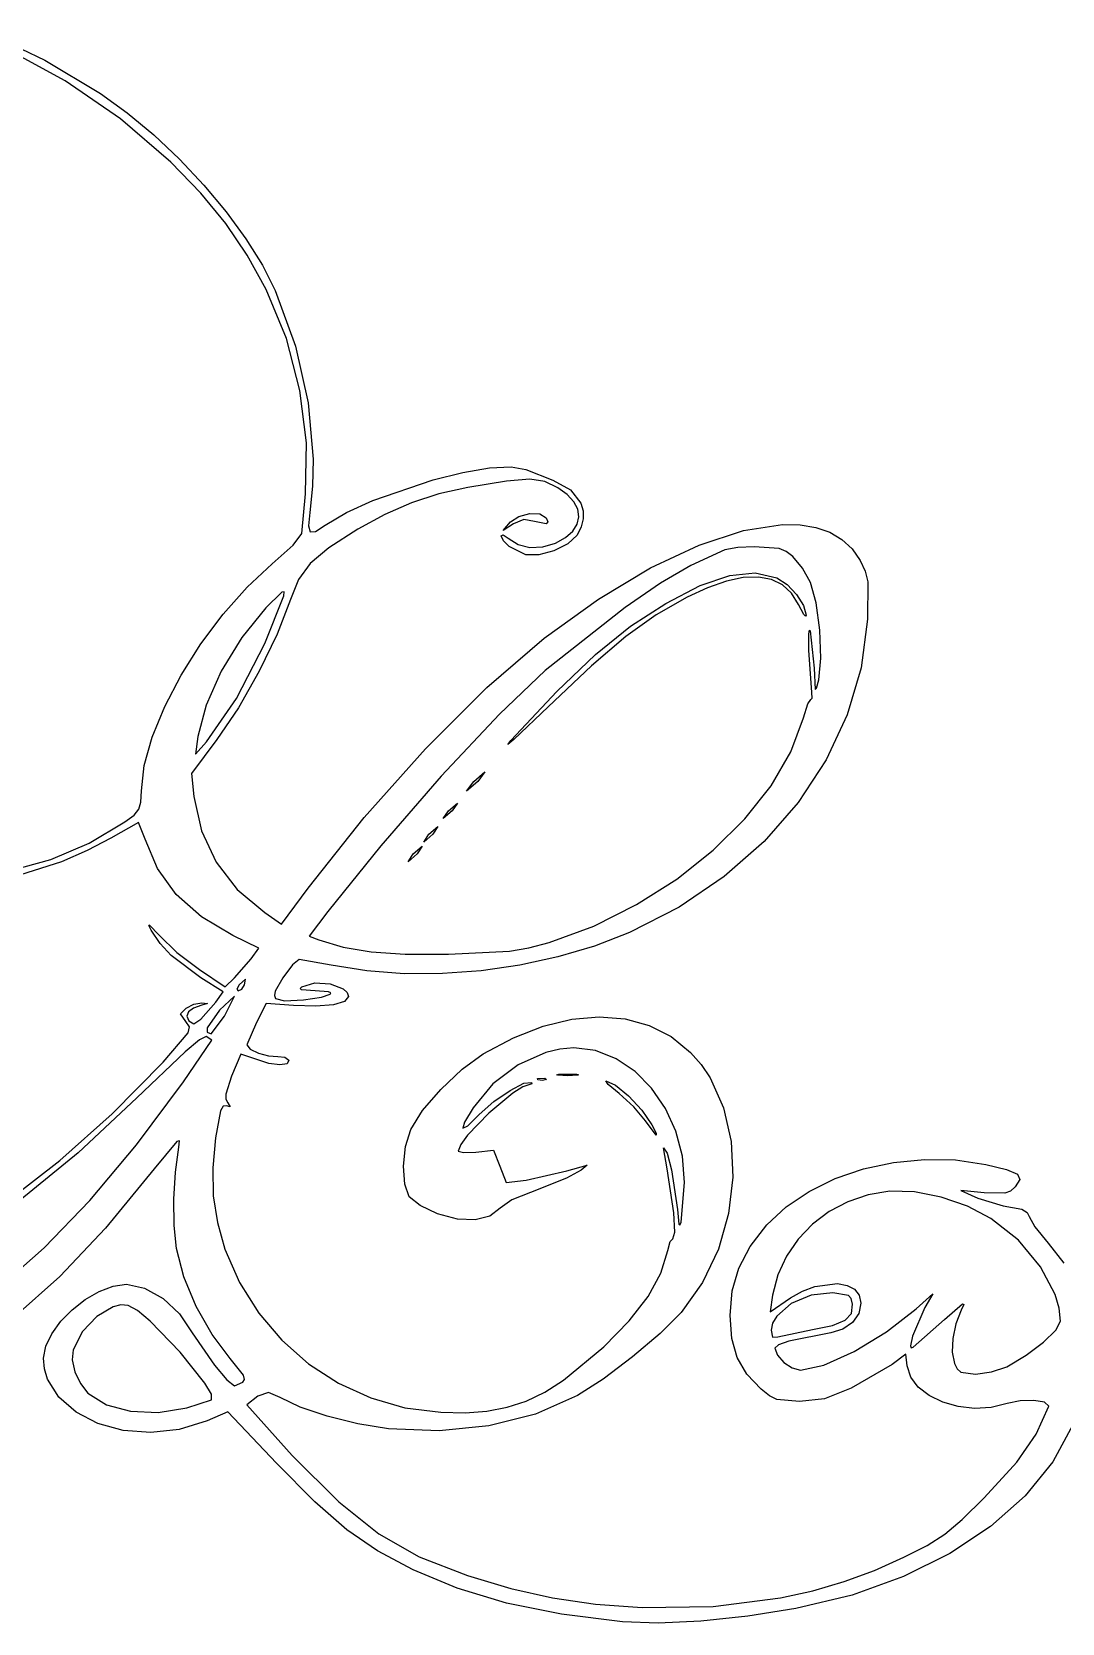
# Model space of a CAD drawing. Extents: x 2 to 270, y 0 to 119.
# Drawn here: x 71.7 to 146, y 0.1 to 114.9 of the extents above; entities that cross this region are included whole.
import ezdxf

# ---------------------------------------------------------------- set-up
doc = ezdxf.new("R2010")
doc.units = 0
doc.layers.add('Default', color=7, linetype='CONTINUOUS')

msp = doc.modelspace()

# ---------------------------------------------------------------- linework, layer by layer
at = {"layer": 'Default', "color": 4}
for p, q in [((68.361411, 114.908092), (72.632866, 112.853111)), ((74.082302, 111.379883), (69.815436, 113.711198)), ((72.632866, 112.853111), (76.631221, 110.466385)), ((78.073434, 108.632904), (74.082302, 111.379883)), ((76.631221, 110.466385), (78.563329, 109.070834)), ((81.720176, 105.495312), (78.073434, 108.632904)), ((78.563329, 109.070834), (80.478722, 107.470516)), ((80.478722, 107.470516), (82.335156, 105.713059)), ((82.335156, 105.713059), (84.090386, 103.846086)), ((83.875088, 103.275682), (81.720176, 105.495312)), ((84.090386, 103.846086), (85.702167, 101.917223)), ((85.682608, 101.081028), (83.875088, 103.275682)), ((87.229175, 98.795904), (85.682608, 101.081028)), ((85.702167, 101.917223), (87.128256, 99.974095)), ((87.128256, 99.974095), (88.326406, 98.064328)), ((88.601225, 96.304862), (87.229175, 98.795904)), ((88.326406, 98.064328), (89.254372, 96.235546)), ((90.050628, 92.78139), (88.601225, 96.304862)), ((89.254372, 96.235546), (90.709785, 92.230941)), ((91.026099, 89.038518), (90.050628, 92.78139)), ((90.709785, 92.230941), (91.626299, 88.130473)), ((91.495642, 85.243159), (91.026099, 89.038518)), ((91.626299, 88.130473), (91.981312, 84.079072)), ((91.427263, 81.562222), (91.495642, 85.243159)), ((91.981312, 84.079072), (91.941191, 82.117062)), ((100.635197, 82.588142), (102.780854, 83.113193)), ((102.780854, 83.113193), (104.71095, 83.438148)), ((104.71095, 83.438148), (106.277549, 83.521969)), ((106.277549, 83.521969), (107.332712, 83.323619)), ((107.332712, 83.323619), (109.267662, 82.565254)), ((91.175535, 78.709754), (91.427263, 81.562222)), ((91.941191, 82.117062), (91.752217, 80.221667)), ((96.288954, 81.101903), (100.635197, 82.588142)), ((101.058741, 81.57067), (99.080211, 80.934433)), ((103.152222, 82.025498), (101.058741, 81.57067)), ((105.945666, 82.476632), (103.152222, 82.025498)), ((107.626277, 82.624353), (105.945666, 82.476632)), ((108.691776, 82.466896), (107.626277, 82.624353)), ((109.639885, 82.002497), (108.691776, 82.466896)), ((109.267662, 82.565254), (110.545873, 81.860345)), ((110.32082, 81.520955), (109.639885, 82.002497)), ((110.800275, 81.003305), (110.32082, 81.520955)), ((110.545873, 81.860345), (111.296005, 80.897534)), ((94.384243, 80.222789), (96.288954, 81.101903)), ((99.080211, 80.934433), (97.153832, 80.093022)), ((111.078881, 80.465366), (110.800275, 81.003305)), ((111.157269, 79.922957), (111.078881, 80.465366)), ((111.296005, 80.897534), (111.458942, 80.351083)), ((91.752217, 80.221667), (91.658261, 79.266428)), ((91.658261, 79.266428), (91.769103, 78.830277)), ((92.147378, 78.861336), (92.855723, 79.30773)), ((92.855723, 79.30773), (94.384243, 80.222789)), ((97.153832, 80.093022), (95.216802, 79.022674)), ((105.692222, 78.934846), (106.229853, 79.542979)), ((106.430239, 79.409366), (105.692222, 78.934846)), ((106.229853, 79.542979), (106.828194, 79.941564)), ((106.229853, 79.542979), (106.229853, 79.542979)), ((107.177329, 79.727415), (106.430239, 79.409366)), ((106.828194, 79.941564), (107.609065, 80.143683)), ((107.951047, 79.586269), (107.177329, 79.727415)), ((107.609065, 80.143683), (108.344935, 80.122234)), ((108.806893, 79.416563), (107.951047, 79.586269)), ((108.344935, 80.122234), (108.808272, 79.850113)), ((108.918882, 79.559313), (108.806893, 79.416563)), ((108.808272, 79.850113), (108.918882, 79.559313)), ((110.715911, 78.888002), (111.036068, 79.391896)), ((111.036068, 79.391896), (111.157269, 79.922957)), ((111.472938, 79.778159), (111.332354, 79.191429)), ((111.458942, 80.351083), (111.472938, 79.778159)), ((123.035091, 78.932553), (125.862271, 79.361693)), ((125.862271, 79.361693), (127.11564, 79.338068)), ((127.11564, 79.338068), (128.251269, 79.152965)), ((90.539423, 77.877622), (91.175535, 78.709754)), ((91.769103, 78.830277), (92.147378, 78.861336)), ((95.216802, 79.022674), (93.125203, 77.672501)), ((105.551111, 78.545261), (105.701631, 78.608362)), ((105.707773, 78.172493), (105.551111, 78.545261)), ((105.701631, 78.608362), (106.063519, 78.363758)), ((106.116887, 77.773119), (105.707773, 78.172493)), ((106.063519, 78.363758), (106.777113, 77.915914)), ((109.48125, 78.024987), (110.197428, 78.427093)), ((110.197428, 78.427093), (110.715911, 78.888002)), ((111.031551, 78.60356), (110.354563, 77.970289)), ((111.332354, 79.191429), (111.031551, 78.60356)), ((119.83528, 77.881643), (123.035091, 78.932553)), ((128.251269, 79.152965), (129.260966, 78.80437)), ((129.260966, 78.80437), (130.136536, 78.290273)), ((130.136536, 78.290273), (130.869786, 77.608659)), ((89.034987, 76.513899), (90.539423, 77.877622)), ((93.125203, 77.672501), (91.779851, 76.545441)), ((107.32724, 77.176099), (106.116887, 77.773119)), ((106.777113, 77.915914), (107.627301, 77.705938)), ((108.264306, 77.164807), (107.32724, 77.176099)), ((107.627301, 77.705938), (108.550031, 77.740179)), ((109.352781, 77.460121), (108.264306, 77.164807)), ((108.550031, 77.740179), (109.48125, 78.024987)), ((110.354563, 77.970289), (109.352781, 77.460121)), ((116.328387, 76.22506), (119.83528, 77.881643)), ((121.698109, 77.531271), (119.238889, 76.41032)), ((122.633664, 77.704469), (121.698109, 77.531271)), ((123.801488, 77.744752), (122.633664, 77.704469)), ((125.60849, 77.629749), (123.801488, 77.744752)), ((126.121138, 77.417198), (125.60849, 77.629749)), ((126.591492, 77.046667), (126.121138, 77.417198)), ((127.286613, 76.207969), (126.591492, 77.046667)), ((130.869786, 77.608659), (131.452521, 76.757519)), ((87.216124, 74.835007), (89.034987, 76.513899)), ((91.779851, 76.545441), (90.936059, 75.385918)), ((112.579962, 73.978901), (116.328387, 76.22506)), ((119.238889, 76.41032), (117.046337, 75.124385)), ((122.044172, 75.68312), (123.872046, 75.863879)), ((123.872046, 75.863879), (125.450662, 75.511429)), ((127.880231, 75.182307), (127.286613, 76.207969)), ((131.452521, 76.757519), (131.820869, 75.989684)), ((131.820869, 75.989684), (132.00729, 75.234246)), ((85.482618, 72.883481), (87.216124, 74.835007)), ((90.936059, 75.385918), (90.349143, 73.938356)), ((117.046337, 75.124385), (114.494457, 73.383483)), ((117.426565, 73.672917), (119.913519, 74.956887)), ((120.449728, 74.799454), (118.971517, 74.114722)), ((119.913519, 74.956887), (122.044172, 75.68312)), ((121.802165, 75.269544), (120.449728, 74.799454)), ((123.023959, 75.525303), (121.802165, 75.269544)), ((124.11024, 75.567044), (123.023959, 75.525303)), ((125.056138, 75.395079), (124.11024, 75.567044)), ((125.856785, 75.00972), (125.056138, 75.395079)), ((125.450662, 75.511429), (126.187238, 75.035211)), ((126.50731, 74.411279), (125.856785, 75.00972)), ((126.187238, 75.035211), (126.868571, 74.318278)), ((128.292307, 73.712263), (127.880231, 75.182307)), ((132.00729, 75.234246), (131.990996, 72.531111)), ((88.501914, 70.771191), (89.876074, 74.224444)), ((89.721745, 74.471694), (88.56233, 73.353509)), ((90.349143, 73.938356), (89.394409, 71.460657)), ((89.900322, 74.50269), (89.721745, 74.471694)), ((89.876074, 74.224444), (89.900322, 74.50269)), ((108.655556, 71.159263), (112.579962, 73.978901)), ((114.884724, 72.020308), (117.426565, 73.672917)), ((118.971517, 74.114722), (116.735642, 72.840922)), ((127.002845, 73.600067), (126.50731, 74.411279)), ((126.868571, 74.318278), (127.367583, 73.523396)), ((127.392233, 72.869812), (127.002845, 73.600067)), ((127.367583, 73.523396), (127.557191, 72.813333)), ((128.553348, 71.730991), (128.292307, 73.712263)), ((83.882907, 70.743224), (85.482618, 72.883481)), ((88.56233, 73.353509), (86.83198, 71.216219)), ((114.494457, 73.383483), (108.728507, 68.836407)), ((116.735642, 72.840922), (114.554034, 71.283807)), ((127.511862, 72.744443), (127.392233, 72.869812)), ((127.557191, 72.813333), (127.511862, 72.744443)), ((131.990996, 72.531111), (131.53337, 69.02923)), ((86.83198, 71.216219), (85.353577, 68.788505)), ((89.394409, 71.460657), (88.094624, 68.76961)), ((114.554034, 71.283807), (112.072732, 69.164285)), ((112.362412, 69.98659), (114.884724, 72.020308)), ((127.752614, 70.291654), (127.757612, 71.482022)), ((127.757612, 71.482022), (127.793944, 71.742392)), ((127.793944, 71.742392), (127.855162, 71.684444)), ((127.855162, 71.684444), (128.129106, 69.003333)), ((128.623504, 69.718966), (128.553348, 71.730991)), ((82.465432, 68.498143), (83.882907, 70.743224)), ((86.442443, 66.817951), (88.501914, 70.771191)), ((104.524865, 67.601075), (108.655556, 71.159263)), ((127.964334, 67.229677), (127.752614, 70.291654)), ((112.072732, 69.164285), (108.937778, 66.203263)), ((109.579178, 67.323491), (112.362412, 69.98659)), ((128.129106, 69.003333), (128.215662, 67.450511)), ((128.462927, 68.156667), (128.623504, 69.718966)), ((131.53337, 69.02923), (130.52325, 65.628536)), ((81.278631, 66.232143), (82.465432, 68.498143)), ((85.353577, 68.788505), (84.257442, 66.318299)), ((88.094624, 68.76961), (86.593361, 66.138034)), ((108.728507, 68.836407), (105.427518, 65.681192)), ((128.304956, 67.557357), (128.462927, 68.156667)), ((84.296027, 63.687359), (86.442443, 66.817951)), ((86.442443, 66.817951), (86.442443, 66.817951)), ((100.079746, 63.166764), (104.524865, 67.601075)), ((106.254573, 63.782739), (109.579178, 67.323491)), ((127.674426, 66.417659), (127.896002, 66.743258)), ((127.896002, 66.743258), (127.981393, 66.820824)), ((127.981393, 66.820824), (127.964334, 67.229677)), ((128.215662, 67.450511), (128.304956, 67.557357)), ((80.370944, 64.02913), (81.278631, 66.232143)), ((84.257442, 66.318299), (83.673899, 64.053531)), ((86.593361, 66.138034), (85.034191, 63.838749)), ((105.427518, 65.681192), (101.232279, 61.197938)), ((108.937778, 66.203263), (106.461544, 63.853688)), ((127.364069, 65.41247), (127.674426, 66.417659)), ((130.52325, 65.628536), (128.995431, 62.374828)), ((126.464195, 62.956102), (127.364069, 65.41247)), ((79.790809, 61.973009), (80.370944, 64.02913)), ((85.034191, 63.838749), (83.196481, 61.402174)), ((83.673899, 64.053531), (83.502054, 62.794444)), ((83.502054, 62.794444), (84.296027, 63.687359)), ((95.6652, 58.221575), (100.079746, 63.166764)), ((106.461544, 63.853688), (106.030379, 63.493673)), ((106.030379, 63.493673), (106.254573, 63.782739)), ((106.254573, 63.782739), (106.254573, 63.782739)), ((125.032967, 60.505236), (126.464195, 62.956102)), ((128.995431, 62.374828), (126.984709, 59.313911)), ((79.586667, 60.147685), (79.790809, 61.973009)), ((83.196481, 61.402174), (83.385502, 59.731458)), ((101.232279, 61.197938), (96.861415, 56.183428)), ((103.575556, 60.818889), (104.379502, 61.524444)), ((104.379502, 61.524444), (103.857778, 60.818889)), ((79.559969, 59.337617), (79.586667, 60.147685)), ((83.385502, 59.731458), (83.932184, 57.248716)), ((103.857778, 60.818889), (103.053831, 60.113333)), ((103.053831, 60.113333), (103.575556, 60.818889)), ((103.575556, 60.818889), (103.575556, 60.818889)), ((123.136971, 58.118673), (125.032967, 60.505236)), ((79.056783, 58.397459), (79.41552, 58.81433)), ((79.41552, 58.81433), (79.559969, 59.337617)), ((102.023333, 58.702222), (101.371406, 58.137778)), ((101.371406, 58.137778), (101.741111, 58.702222)), ((101.741111, 58.702222), (102.393039, 59.266667)), ((101.741111, 58.702222), (101.741111, 58.702222)), ((102.393039, 59.266667), (102.023333, 58.702222)), ((126.984709, 59.313911), (124.525881, 56.491585)), ((75.811132, 56.380539), (78.387222, 57.906635)), ((79.379688, 57.85555), (77.37825, 56.738667)), ((78.387222, 57.906635), (79.056783, 58.397459)), ((79.855681, 56.656105), (79.379688, 57.85555)), ((91.626227, 53.130749), (95.6652, 58.221575)), ((100.33, 57.008889), (100.981928, 57.573333)), ((100.981928, 57.573333), (100.612222, 57.008889)), ((120.842788, 55.855217), (123.136971, 58.118673)), ((73.05346, 55.201062), (75.811132, 56.380539)), ((77.37825, 56.738667), (75.68137, 55.828415)), ((80.754459, 54.539622), (79.855681, 56.656105)), ((83.932184, 57.248716), (84.974811, 55.00892)), ((100.612222, 57.008889), (99.960295, 56.444444)), ((99.960295, 56.444444), (100.33, 57.008889)), ((100.33, 57.008889), (100.33, 57.008889)), ((124.525881, 56.491585), (121.653742, 53.953653)), ((70.161756, 54.385003), (73.05346, 55.201062)), ((75.68137, 55.828415), (73.834796, 55.017342)), ((96.861415, 56.183428), (93.033554, 51.434447)), ((99.483333, 55.597778), (98.831406, 55.033333)), ((98.831406, 55.033333), (99.201111, 55.597778)), ((99.201111, 55.597778), (99.853039, 56.162222)), ((99.201111, 55.597778), (99.201111, 55.597778)), ((99.853039, 56.162222), (99.483333, 55.597778)), ((118.217002, 53.773667), (120.842788, 55.855217)), ((73.834796, 55.017342), (69.805344, 53.737434)), ((82.109919, 52.674795), (80.754459, 54.539622)), ((84.974811, 55.00892), (86.498367, 53.036718)), ((86.498367, 53.036718), (88.487837, 51.356757)), ((89.695788, 50.525666), (91.626227, 53.130749)), ((115.326194, 51.932827), (118.217002, 53.773667)), ((121.653742, 53.953653), (118.40309, 51.745916)), ((83.919647, 51.064276), (82.109919, 52.674795)), ((112.236949, 50.391498), (115.326194, 51.932827)), ((118.40309, 51.745916), (114.80872, 49.914178)), ((86.181229, 49.710713), (83.919647, 51.064276)), ((88.487837, 51.356757), (89.695788, 50.525666)), ((93.033554, 51.434447), (91.688381, 49.670008)), ((80.118502, 50.42413), (80.148097, 50.47629)), ((80.292953, 50.094439), (80.118502, 50.42413)), ((80.148097, 50.47629), (80.862574, 49.719622)), ((80.943064, 49.13814), (80.292953, 50.094439)), ((80.862574, 49.719622), (82.158807, 48.492108)), ((88.063163, 48.784239), (86.181229, 49.710713)), ((91.688381, 49.670008), (92.401613, 49.398837)), ((92.401613, 49.398837), (94.151753, 48.864845)), ((109.015849, 49.208481), (112.236949, 50.391498)), ((114.80872, 49.914178), (112.284381, 48.943134)), ((81.733584, 48.268754), (80.943064, 49.13814)), ((83.884084, 46.648483), (81.733584, 48.268754)), ((82.158807, 48.492108), (83.779309, 47.256119)), ((87.521407, 48.028228), (88.063163, 48.784239)), ((94.151753, 48.864845), (96.162696, 48.529336)), ((96.162696, 48.529336), (98.627972, 48.370954)), ((98.627972, 48.370954), (101.741111, 48.368348)), ((101.741111, 48.368348), (106.142397, 48.573361)), ((106.142397, 48.573361), (107.554156, 48.812219)), ((107.554156, 48.812219), (109.015849, 49.208481)), ((109.015849, 49.208481), (109.015849, 49.208481)), ((112.284381, 48.943134), (109.635619, 48.157473)), ((83.779309, 47.256119), (85.630729, 46.014095)), ((86.30519, 46.643157), (87.521407, 48.028228)), ((90.499384, 47.58637), (89.79353, 46.645556)), ((90.979509, 47.977546), (90.499384, 47.58637)), ((93.274444, 47.569995), (90.979509, 47.977546)), ((95.865638, 47.155819), (93.274444, 47.569995)), ((98.562153, 46.952036), (95.865638, 47.155819)), ((104.117987, 47.158977), (101.3257, 46.954478)), ((106.900724, 47.561365), (104.117987, 47.158977)), ((109.635619, 48.157473), (106.900724, 47.561365)), ((85.500368, 45.647782), (83.884084, 46.648483)), ((85.630729, 46.014095), (86.30519, 46.643157)), ((86.642222, 46.143333), (86.471961, 45.840164)), ((87.091255, 46.566667), (86.642222, 46.143333)), ((86.82759, 45.844354), (87.026504, 46.143333)), ((87.026504, 46.143333), (87.091255, 46.566667)), ((87.026504, 46.143333), (87.026504, 46.143333)), ((89.79353, 46.645556), (89.254304, 45.685715)), ((91.039829, 45.876122), (91.157778, 46.002222)), ((91.157778, 46.002222), (92.105712, 46.282227)), ((92.105712, 46.282227), (93.223349, 46.209226)), ((93.223349, 46.209226), (94.154867, 45.85705)), ((101.3257, 46.954478), (98.562153, 46.952036)), ((83.37431, 44.746844), (83.944508, 44.84059)), ((83.890945, 43.666763), (84.972875, 44.907776)), ((83.944508, 44.84059), (84.372161, 44.793655)), ((84.372161, 44.793655), (83.961131, 44.669109)), ((84.972875, 44.907776), (85.500368, 45.647782)), ((86.298767, 45.329508), (85.235644, 44.325692)), ((85.585943, 43.897059), (86.298767, 45.329508)), ((86.471961, 45.840164), (86.577472, 45.72)), ((86.577472, 45.72), (86.82759, 45.844354)), ((88.5901, 44.79995), (87.898382, 43.434912)), ((90.554364, 44.659406), (88.5901, 44.79995)), ((89.254304, 45.685715), (89.186314, 45.37539)), ((89.186314, 45.37539), (89.267217, 45.16288)), ((89.267217, 45.16288), (89.919139, 44.985565)), ((89.919139, 44.985565), (91.296942, 45.062284)), ((91.153029, 45.790556), (91.039829, 45.876122)), ((92.131444, 45.724321), (91.153029, 45.790556)), ((91.296942, 45.062284), (92.596826, 45.253586)), ((93.093973, 45.647989), (92.131444, 45.724321)), ((92.596826, 45.253586), (93.222468, 45.469949)), ((93.257482, 45.567721), (93.093973, 45.647989)), ((93.222468, 45.469949), (93.257482, 45.567721)), ((94.255205, 44.943007), (93.440632, 44.708955)), ((94.154867, 45.85705), (94.439637, 45.599342)), ((94.544444, 45.299526), (94.255205, 44.943007)), ((94.439637, 45.599342), (94.544444, 45.299526)), ((82.418738, 44.05326), (82.819364, 44.475485)), ((82.799637, 43.498222), (82.418738, 44.05326)), ((82.819364, 44.475485), (83.37431, 44.746844)), ((82.986203, 44.193946), (82.866733, 43.888586)), ((82.866733, 43.888586), (83.010338, 43.558762)), ((83.355439, 44.459302), (82.986203, 44.193946)), ((83.961131, 44.669109), (83.355439, 44.459302)), ((83.378262, 43.329293), (83.890945, 43.666763)), ((85.235644, 44.325692), (84.340215, 43.050639)), ((84.614822, 42.615556), (85.585943, 43.897059)), ((85.585943, 43.897059), (85.585943, 43.897059)), ((92.180445, 44.610158), (90.554364, 44.659406)), ((93.440632, 44.708955), (92.180445, 44.610158)), ((108.579039, 43.164986), (110.652141, 43.67244)), ((110.652141, 43.67244), (112.633936, 43.850804)), ((112.633936, 43.850804), (114.503229, 43.699927)), ((114.503229, 43.699927), (116.238828, 43.219658)), ((81.162996, 40.579957), (82.975808, 42.690673)), ((83.06249, 43.125653), (82.799637, 43.498222)), ((82.975808, 42.690673), (83.06249, 43.125653)), ((83.010338, 43.558762), (83.378262, 43.329293)), ((84.340215, 43.050639), (84.330236, 42.72527)), ((84.330236, 42.72527), (84.614822, 42.615556)), ((87.898382, 43.434912), (87.206667, 41.812509)), ((106.435823, 42.328593), (108.579039, 43.164986)), ((116.238828, 43.219658), (117.819539, 42.409845)), ((82.640266, 39.157176), (84.666667, 42.144084)), ((83.791019, 42.17361), (82.754524, 41.317182)), ((84.272857, 42.424062), (83.791019, 42.17361)), ((84.666667, 42.144084), (84.272857, 42.424062)), ((87.206667, 41.812509), (87.446932, 41.511147)), ((87.446932, 41.511147), (88.033516, 41.22302)), ((104.243686, 41.163412), (106.435823, 42.328593)), ((109.794984, 41.518045), (108.779812, 41.273534)), ((110.786861, 41.604232), (109.794984, 41.518045)), ((112.362048, 41.40104), (110.786861, 41.604232)), ((113.849938, 40.815126), (112.362048, 41.40104)), ((117.819539, 42.409845), (119.224168, 41.270338)), ((77.491255, 36.849567), (81.162996, 40.579957)), ((82.754524, 41.317182), (79.263412, 38.003356)), ((86.763629, 41.137594), (86.093071, 39.550072)), ((87.859825, 40.784817), (86.763629, 41.137594)), ((88.787178, 40.481638), (87.859825, 40.784817)), ((88.033516, 41.22302), (88.765101, 41.022722)), ((88.765101, 41.022722), (89.440368, 40.98485)), ((89.58483, 40.365291), (88.787178, 40.481638)), ((89.440368, 40.98485), (89.948501, 40.93665)), ((90.113264, 40.440142), (89.58483, 40.365291)), ((89.948501, 40.93665), (90.232964, 40.710556)), ((90.232964, 40.710556), (90.113264, 40.440142)), ((102.736883, 40.057406), (104.243686, 41.163412)), ((106.774477, 40.366148), (104.960647, 38.995292)), ((108.779812, 41.273534), (106.774477, 40.366148)), ((115.211902, 39.893431), (113.849938, 40.815126)), ((119.224168, 41.270338), (119.980526, 40.40797)), ((119.980526, 40.40797), (120.628178, 39.444755)), ((79.23114, 34.598762), (82.640266, 39.157176)), ((86.093071, 39.550072), (85.689717, 38.26906)), ((101.199892, 38.607693), (102.736883, 40.057406)), ((106.195767, 38.533492), (107.192393, 39.052741)), ((107.192393, 39.052741), (107.742163, 39.107466)), ((107.742163, 39.107466), (107.773221, 38.993901)), ((108.167545, 39.399399), (108.708472, 39.421666)), ((108.167545, 39.399388), (108.167545, 39.399399)), ((108.206021, 39.285513), (108.167545, 39.399388)), ((108.537962, 39.251159), (108.206021, 39.285513)), ((108.830934, 39.307706), (108.537962, 39.251159)), ((108.708472, 39.421666), (108.830934, 39.307706)), ((109.567541, 39.662795), (109.713889, 39.710284)), ((109.638483, 39.623905), (109.567541, 39.662795)), ((110.348889, 39.587977), (109.638483, 39.623905)), ((109.713889, 39.710284), (110.983889, 39.710284)), ((109.713889, 39.710284), (109.713889, 39.710284)), ((111.059295, 39.623905), (110.348889, 39.587977)), ((110.983889, 39.710284), (111.130237, 39.662795)), ((111.130237, 39.662795), (111.059295, 39.623905)), ((113.281958, 38.956205), (113.111111, 39.228889)), ((113.111111, 39.228889), (113.805703, 38.918894)), ((116.409308, 38.682893), (115.211902, 39.893431)), ((120.628178, 39.444755), (121.599219, 37.266777)), ((79.263412, 38.003356), (75.018839, 34.032785)), ((85.689717, 38.26906), (85.694991, 37.902417)), ((85.694991, 37.902417), (85.827139, 37.638612)), ((99.88026, 37.072901), (101.199892, 38.607693)), ((104.960647, 38.995292), (103.528114, 37.274184)), ((106.396576, 38.327033), (104.663841, 36.895271)), ((105.028536, 37.719881), (106.195767, 38.533492)), ((107.116016, 38.77841), (106.396576, 38.327033)), ((107.622089, 38.946667), (107.116016, 38.77841)), ((107.773221, 38.993901), (107.622089, 38.946667)), ((114.066393, 38.300606), (113.281958, 38.956205)), ((113.805703, 38.918894), (114.745794, 38.137653)), ((115.129417, 37.337369), (114.066393, 38.300606)), ((114.745794, 38.137653), (115.698182, 37.10828)), ((117.403524, 37.230453), (116.409308, 38.682893)), ((73.704446, 33.472945), (77.491255, 36.849567)), ((85.310308, 37.061574), (84.944413, 35.105145)), ((85.495477, 37.386781), (85.310308, 37.061574)), ((85.726072, 37.40601), (85.495477, 37.386781)), ((86.004434, 37.353746), (85.726072, 37.40601)), ((85.827139, 37.638612), (86.004434, 37.353746)), ((99.025532, 35.711655), (99.88026, 37.072901)), ((103.528114, 37.274184), (102.915339, 36.233021)), ((104.663841, 36.895271), (103.116375, 35.292094)), ((103.135433, 35.986206), (103.96695, 36.78207)), ((103.96695, 36.78207), (105.028536, 37.719881)), ((115.970061, 36.325051), (115.129417, 37.337369)), ((115.698182, 37.10828), (116.429663, 36.053889)), ((118.155919, 35.583049), (117.403524, 37.230453)), ((121.599219, 37.266777), (122.141007, 34.838385)), ((98.65563, 34.475009), (99.025532, 35.711655)), ((102.915339, 36.233021), (102.784671, 35.803443)), ((102.784671, 35.803443), (103.135433, 35.986206)), ((116.728597, 35.311039), (115.970061, 36.325051)), ((115.970061, 36.325051), (115.970061, 36.325051)), ((116.429663, 36.053889), (116.727873, 35.453087)), ((75.857954, 30.580717), (79.23114, 34.598762)), ((82.144338, 34.850085), (80.515855, 32.878889)), ((82.346891, 34.887701), (82.144338, 34.850085)), ((82.300022, 34.431111), (82.346891, 34.887701)), ((84.944413, 35.105145), (84.74081, 32.937156)), ((98.510994, 33.06624), (98.65563, 34.475009)), ((102.628521, 34.626448), (102.446667, 34.158214)), ((103.116375, 35.292094), (102.628521, 34.626448)), ((116.727873, 35.453087), (116.728597, 35.311039)), ((118.627863, 33.787622), (118.155919, 35.583049)), ((122.141007, 34.838385), (122.257253, 32.261558)), ((69.830442, 30.467142), (73.704446, 33.472945)), ((75.018839, 34.032785), (70.836219, 30.600658)), ((82.040839, 32.634582), (82.300022, 34.431111)), ((102.446667, 34.158214), (102.82206, 34.043589)), ((102.82206, 34.043589), (103.7246, 34.080044)), ((103.7246, 34.080044), (105.002536, 34.224084)), ((105.002536, 34.224084), (105.462253, 33.053757)), ((117.53964, 32.868608), (117.25737, 34.378113)), ((117.25737, 34.378113), (117.51887, 33.993254)), ((117.51887, 33.993254), (117.852335, 32.794032)), ((118.780724, 31.891111), (118.627863, 33.787622)), ((131.702975, 32.862319), (133.869093, 33.329395)), ((133.869093, 33.329395), (136.097187, 33.549978)), ((136.097187, 33.549978), (138.334492, 33.50948)), ((138.334492, 33.50948), (140.528243, 33.193313)), ((80.515855, 32.878889), (76.998011, 28.59356)), ((81.921335, 30.692538), (82.040839, 32.634582)), ((84.74081, 32.937156), (84.781041, 30.932037)), ((98.597576, 31.763361), (98.510994, 33.06624)), ((105.462253, 33.053757), (105.921971, 31.883429)), ((107.35932, 32.062028), (110.278333, 32.727623)), ((110.254872, 32.200225), (107.679098, 31.17051)), ((111.323105, 32.764584), (110.254872, 32.200225)), ((110.278333, 32.727623), (111.76, 33.129206)), ((111.76, 33.129206), (111.323105, 32.764584)), ((118.017349, 29.702646), (117.53964, 32.868608)), ((117.852335, 32.794032), (118.279243, 29.934888)), ((122.257253, 32.261558), (121.951672, 29.638277)), ((127.767726, 31.247044), (129.651598, 32.163339)), ((129.651598, 32.163339), (131.702975, 32.862319)), ((140.528243, 33.193313), (142.025308, 32.830621)), ((142.025308, 32.830621), (142.807107, 32.494451)), ((142.807107, 32.494451), (142.978051, 32.105316)), ((98.921327, 30.844383), (98.597576, 31.763361)), ((105.921971, 31.883429), (107.35932, 32.062028)), ((107.679098, 31.17051), (106.320469, 30.640866)), ((118.535877, 29.031812), (118.780724, 31.891111)), ((126.104123, 30.12802), (127.767726, 31.247044)), ((133.601669, 31.25424), (132.044506, 30.997832)), ((135.370565, 31.206939), (133.601669, 31.25424)), ((137.293027, 30.83415), (135.370565, 31.206939)), ((140.405556, 31.149146), (138.712222, 31.317506)), ((138.712222, 31.317506), (139.942485, 30.757642)), ((141.904098, 31.111469), (140.405556, 31.149146)), ((142.30075, 31.270727), (141.904098, 31.111469)), ((142.642553, 31.583729), (142.30075, 31.270727)), ((142.978051, 32.105316), (142.642553, 31.583729)), ((72.571795, 27.160103), (75.857954, 30.580717)), ((81.946196, 28.79506), (81.921335, 30.692538)), ((84.781041, 30.932037), (85.072056, 29.007361)), ((99.69746, 30.237189), (98.921327, 30.844383)), ((100.965584, 29.630954), (99.69746, 30.237189)), ((105.484072, 30.035542), (104.728539, 29.449329)), ((106.320469, 30.640866), (105.484072, 30.035542)), ((118.279243, 29.934888), (118.371758, 28.867644)), ((124.713554, 28.820858), (126.104123, 30.12802)), ((130.577061, 30.500035), (129.225849, 29.784338)), ((132.044506, 30.997832), (130.577061, 30.500035)), ((139.193388, 30.182929), (137.293027, 30.83415)), ((140.895984, 29.300331), (139.193388, 30.182929)), ((139.942485, 30.757642), (141.77693, 30.193925)), ((141.77693, 30.193925), (143.116696, 29.970476)), ((143.116696, 29.970476), (143.509274, 29.729147)), ((82.120105, 27.132226), (81.946196, 28.79506)), ((85.072056, 29.007361), (85.620801, 27.080698)), ((102.400653, 29.240889), (100.965584, 29.630954)), ((103.677852, 29.182395), (102.400653, 29.240889)), ((104.728539, 29.449329), (103.677852, 29.182395)), ((118.071562, 28.310435), (118.017349, 29.702646)), ((118.371758, 28.867644), (118.449526, 28.813977)), ((118.449526, 28.813977), (118.535877, 29.031812)), ((121.951672, 29.638277), (121.227975, 27.070523)), ((123.516072, 27.263309), (124.713554, 28.820858)), ((128.017383, 28.874228), (126.978177, 27.793194)), ((129.225849, 29.784338), (128.017383, 28.874228)), ((142.881494, 27.714656), (140.895984, 29.300331)), ((143.509274, 29.729147), (143.651111, 29.428321)), ((143.651111, 29.428321), (144.055673, 28.688051)), ((76.998011, 28.59356), (73.701676, 25.09799)), ((117.569564, 26.98095), (117.752631, 27.619778)), ((117.752631, 27.619778), (117.941415, 27.815867)), ((117.941415, 27.815867), (118.071562, 28.310435)), ((126.978177, 27.793194), (126.134745, 26.564722)), ((144.471097, 25.812588), (142.881494, 27.714656)), ((144.055673, 28.688051), (145.028341, 27.50001)), ((69.423746, 24.393985), (72.571795, 27.160103)), ((82.656057, 25.085939), (82.120105, 27.132226)), ((85.620801, 27.080698), (86.672139, 24.665147)), ((117.066278, 25.337786), (117.569564, 26.98095)), ((121.227975, 27.070523), (120.089876, 24.660276)), ((122.691756, 25.695615), (123.516072, 27.263309)), ((126.134745, 26.564722), (125.5136, 25.212301)), ((145.028341, 27.50001), (146.156042, 26.058795)), ((116.151514, 23.666604), (117.066278, 25.337786)), ((122.216864, 24.059218), (122.691756, 25.695615)), ((145.52637, 23.799056), (144.471097, 25.812588)), ((73.701676, 25.09799), (70.405133, 22.176371)), ((76.543873, 24.02824), (77.552465, 24.413778)), ((77.552465, 24.413778), (78.514318, 24.552278)), ((78.514318, 24.552278), (79.81774, 24.272042)), ((79.81774, 24.272042), (81.149987, 23.514547)), ((83.546235, 22.943773), (82.656057, 25.085939)), ((86.672139, 24.665147), (88.053589, 22.46298)), ((120.089876, 24.660276), (118.541089, 22.509517)), ((125.5136, 25.212301), (125.141256, 23.75942)), ((127.304231, 24.057149), (128.189846, 24.393396)), ((128.189846, 24.393396), (129.831529, 24.593763)), ((129.831529, 24.593763), (130.510372, 24.463564)), ((130.510372, 24.463564), (131.043066, 24.183562)), ((131.043066, 24.183562), (131.390998, 23.756597)), ((74.602209, 22.70834), (75.542477, 23.443736)), ((75.542477, 23.443736), (76.543873, 24.02824)), ((78.111562, 23.047696), (77.543565, 22.907664)), ((78.627915, 23.019044), (78.111562, 23.047696)), ((79.297676, 22.647534), (78.627915, 23.019044)), ((81.149987, 23.514547), (82.348292, 22.400163)), ((114.79149, 21.916597), (116.151514, 23.666604)), ((122.067653, 22.295556), (122.216864, 24.059218)), ((125.141256, 23.75942), (124.950446, 22.56615)), ((124.950446, 22.56615), (126.426917, 23.559742)), ((126.482557, 23.148297), (125.43187, 22.252167)), ((126.426917, 23.559742), (127.304231, 24.057149)), ((127.919118, 23.760674), (126.482557, 23.148297)), ((129.484168, 23.933195), (127.919118, 23.760674)), ((130.607038, 23.742406), (129.484168, 23.933195)), ((130.809583, 23.510856), (130.607038, 23.742406)), ((130.894825, 23.118064), (130.809583, 23.510856)), ((130.82059, 22.442001), (130.894825, 23.118064)), ((131.515556, 23.185509), (131.353777, 22.427136)), ((131.390998, 23.756597), (131.515556, 23.185509)), ((135.496963, 22.765972), (136.70974, 23.847778)), ((136.70974, 23.847778), (136.115628, 22.86)), ((137.543097, 21.99675), (138.832161, 23.139471)), ((138.928054, 23.089691), (138.750613, 22.677958)), ((138.832161, 23.139471), (138.928054, 23.089691)), ((145.810375, 22.814532), (145.52637, 23.799056)), ((73.120798, 20.977163), (73.777005, 21.870125)), ((73.777005, 21.870125), (74.602209, 22.70834)), ((76.367575, 22.214159), (75.329804, 21.123756)), ((77.543565, 22.907664), (76.367575, 22.214159)), ((80.226654, 21.873137), (79.297676, 22.647534)), ((82.391184, 19.647875), (80.226654, 21.873137)), ((82.348292, 22.400163), (83.249889, 21.049262)), ((84.690745, 20.910713), (83.546235, 22.943773)), ((88.053589, 22.46298), (89.727977, 20.502308)), ((112.952426, 20.036959), (114.79149, 21.916597)), ((118.541089, 22.509517), (117.018244, 21.000493)), ((122.191528, 20.629638), (122.067653, 22.295556)), ((125.43187, 22.252167), (125.131663, 21.746478)), ((129.456695, 21.572614), (130.366286, 21.942833)), ((130.366286, 21.942833), (130.82059, 22.442001)), ((131.353777, 22.427136), (130.90197, 21.782129)), ((133.359457, 21.113126), (135.496963, 22.765972)), ((136.115628, 22.86), (135.229002, 20.793552)), ((135.28917, 19.995854), (137.543097, 21.99675)), ((138.750613, 22.677958), (138.360223, 21.67974)), ((145.568808, 21.232261), (145.908889, 21.87899)), ((145.908889, 21.87899), (145.810375, 22.814532)), ((72.687522, 20.077527), (73.120798, 20.977163)), ((75.329804, 21.123756), (74.660111, 19.82168)), ((83.249889, 21.049262), (84.860798, 18.696736)), ((85.989691, 19.191746), (84.690745, 20.910713)), ((117.018244, 21.000493), (115.016683, 19.301312)), ((125.131663, 21.746478), (125.024444, 21.228389)), ((125.024444, 21.228389), (125.123405, 20.722977)), ((125.123405, 20.722977), (125.518333, 20.759316)), ((125.518333, 20.759316), (128.016595, 21.283399)), ((129.329448, 21.030528), (126.311776, 20.447472)), ((128.016595, 21.283399), (129.456695, 21.572614)), ((128.016595, 21.283399), (128.016595, 21.283399)), ((130.210429, 21.300068), (129.329448, 21.030528)), ((130.90197, 21.782129), (130.210429, 21.300068)), ((131.017895, 19.700113), (133.359457, 21.113126)), ((135.229002, 20.793552), (135.081112, 20.094921)), ((138.360223, 21.67974), (138.138681, 20.632391)), ((144.679513, 20.358456), (145.568808, 21.232261)), ((72.531111, 19.219291), (72.687522, 20.077527)), ((74.660111, 19.82168), (74.606424, 19.084155)), ((84.179346, 17.407649), (82.391184, 19.647875)), ((89.727977, 20.502308), (91.658128, 18.811242)), ((110.053373, 17.615878), (112.952426, 20.036959)), ((122.579325, 19.253254), (122.191528, 20.629638)), ((125.557871, 20.180465), (125.306667, 19.929644)), ((125.306667, 19.929644), (125.493677, 19.423592)), ((126.311776, 20.447472), (125.557871, 20.180465)), ((128.827006, 18.714647), (131.017895, 19.700113)), ((135.081112, 20.094921), (135.128617, 19.964187)), ((135.128617, 19.964187), (135.28917, 19.995854)), ((138.138681, 20.632391), (138.100315, 19.64792)), ((138.100315, 19.64792), (138.259453, 18.838333)), ((143.43742, 19.424197), (144.679513, 20.358456)), ((72.60578, 18.437982), (72.531111, 19.219291)), ((72.822169, 17.702598), (72.60578, 18.437982)), ((74.606424, 19.084155), (74.797655, 18.225913)), ((84.860798, 18.696736), (85.763702, 17.651767)), ((86.956794, 17.97497), (85.989691, 19.191746)), ((91.658128, 18.811242), (93.80687, 17.417893)), ((115.016683, 19.301312), (112.905664, 17.70763)), ((123.272394, 18.068423), (122.579325, 19.253254)), ((125.493677, 19.423592), (125.958266, 18.907387)), ((125.958266, 18.907387), (126.555768, 18.50601)), ((126.555768, 18.50601), (127.141518, 18.344444)), ((127.141518, 18.344444), (128.827006, 18.714647)), ((133.773333, 18.752052), (130.817961, 17.044343)), ((134.761111, 19.502086), (133.773333, 18.752052)), ((134.847886, 18.663308), (134.761111, 19.502086)), ((135.102772, 17.842679), (134.847886, 18.663308)), ((138.259453, 18.838333), (138.45618, 18.429896)), ((138.45618, 18.429896), (138.714489, 18.195015)), ((140.94179, 18.219052), (142.038951, 18.596108)), ((142.038951, 18.596108), (143.43742, 19.424197)), ((142.038951, 18.596108), (142.038951, 18.596108)), ((73.634393, 16.38716), (72.822169, 17.702598)), ((74.797655, 18.225913), (75.186795, 17.384617)), ((75.186795, 17.384617), (75.726835, 16.697926)), ((84.637864, 16.614545), (84.179346, 17.407649)), ((85.763702, 17.651767), (86.311404, 17.219876)), ((86.311404, 17.219876), (86.901853, 17.477842)), ((86.901853, 17.477842), (87.040589, 17.667435)), ((87.040589, 17.667435), (86.956794, 17.97497)), ((93.80687, 17.417893), (96.137027, 16.350371)), ((108.70355, 16.7591), (110.053373, 17.615878)), ((112.905664, 17.70763), (111.054444, 16.515105)), ((124.312082, 16.977168), (123.272394, 18.068423)), ((135.652496, 17.117423), (135.102772, 17.842679)), ((138.714489, 18.195015), (139.774453, 18.062222)), ((139.774453, 18.062222), (140.94179, 18.219052)), ((74.876355, 15.308091), (73.634393, 16.38716)), ((75.726835, 16.697926), (77.067171, 15.854081)), ((82.877685, 15.634518), (84.64898, 16.216847)), ((84.64898, 16.216847), (84.637864, 16.614545)), ((87.982778, 16.477739), (87.206667, 15.855236)), ((88.770398, 16.735296), (87.982778, 16.477739)), ((89.605556, 16.36684), (88.770398, 16.735296)), ((91.051797, 15.679378), (89.605556, 16.36684)), ((96.137027, 16.350371), (98.611427, 15.636786)), ((105.983488, 15.664623), (107.361577, 16.114579)), ((107.361577, 16.114579), (108.70355, 16.7591)), ((111.054444, 16.515105), (108.035173, 15.180522)), ((124.906811, 16.502298), (124.312082, 16.977168)), ((125.449604, 16.233492), (124.906811, 16.502298)), ((127.088338, 16.086667), (125.449604, 16.233492)), ((128.890655, 16.274356), (127.088338, 16.086667)), ((130.817961, 17.044343), (128.890655, 16.274356)), ((136.441996, 16.50837), (135.652496, 17.117423)), ((137.41621, 16.036351), (136.441996, 16.50837)), ((143.006707, 16.142157), (142.058988, 15.935226)), ((143.985906, 16.167236), (143.006707, 16.142157)), ((144.752455, 16.026621), (143.985906, 16.167236)), ((76.456627, 14.500501), (74.876355, 15.308091)), ((77.067171, 15.854081), (78.810187, 15.380035)), ((78.810187, 15.380035), (80.799239, 15.299083)), ((80.799239, 15.299083), (82.877685, 15.634518)), ((82.877685, 15.634518), (82.877685, 15.634518)), ((85.83236, 15.330551), (84.332293, 14.687169)), ((89.343484, 11.638994), (85.83236, 15.330551)), ((87.206667, 15.855236), (90.48119, 12.189564)), ((93.005648, 15.026281), (91.051797, 15.679378)), ((95.212156, 14.480988), (93.005648, 15.026281)), ((98.611427, 15.636786), (101.192894, 15.30525)), ((101.192894, 15.30525), (102.943112, 15.277648)), ((102.943112, 15.277648), (104.525322, 15.391543)), ((104.525322, 15.391543), (105.983488, 15.664623)), ((108.035173, 15.180522), (104.663271, 14.319707)), ((138.520078, 15.722197), (137.41621, 16.036351)), ((139.698538, 15.586737), (138.520078, 15.722197)), ((140.896528, 15.650804), (139.698538, 15.586737)), ((142.058988, 15.935226), (140.896528, 15.650804)), ((144.152668, 13.727283), (145.062222, 15.736468)), ((145.062222, 15.736468), (144.752455, 16.026621)), ((78.283785, 13.999502), (76.456627, 14.500501)), ((80.266399, 13.840206), (78.283785, 13.999502)), ((82.313044, 14.057725), (80.266399, 13.840206)), ((84.332293, 14.687169), (82.313044, 14.057725)), ((97.416369, 14.116939), (95.212156, 14.480988)), ((101.077437, 13.95705), (97.416369, 14.116939)), ((104.663271, 14.319707), (101.077437, 13.95705)), ((146.812093, 14.400765), (145.346367, 11.741953)), ((142.754261, 11.709284), (144.152668, 13.727283)), ((92.105984, 8.847275), (89.343484, 11.638994)), ((90.48119, 12.189564), (93.836599, 8.84633)), ((140.410195, 9.139659), (142.754261, 11.709284)), ((145.346367, 11.741953), (143.35282, 9.288851)), ((143.35282, 9.288851), (140.869759, 7.070955)), ((94.406646, 6.836912), (92.105984, 8.847275)), ((93.836599, 8.84633), (96.711703, 6.526136)), ((138.805462, 7.568657), (140.410195, 9.139659)), ((137.556488, 6.515248), (138.805462, 7.568657)), ((140.869759, 7.070955), (137.935495, 5.117763)), ((96.637698, 5.300966), (94.406646, 6.836912)), ((96.711703, 6.526136), (99.628638, 4.870577)), ((136.286062, 5.699592), (137.556488, 6.515248)), ((99.191369, 3.932496), (96.637698, 5.300966)), ((99.628638, 4.870577), (103.109539, 3.521253)), ((132.501332, 3.898664), (134.616972, 4.841847)), ((137.935495, 5.117763), (134.588338, 3.45877)), ((134.616972, 4.841847), (136.286062, 5.699592)), ((102.365684, 2.608585), (99.191369, 3.932496)), ((103.109539, 3.521253), (106.239217, 2.581406)), ((130.311145, 3.094898), (132.501332, 3.898664)), ((134.588338, 3.45877), (130.866595, 2.123473)), ((105.927359, 1.54594), (102.365684, 2.608585)), ((106.239217, 2.581406), (109.263123, 1.907777)), ((125.716302, 1.907374), (128.048703, 2.430989)), ((128.048703, 2.430989), (130.311145, 3.094898)), ((109.898196, 0.73915), (105.927359, 1.54594)), ((109.263123, 1.907777), (112.366096, 1.466737)), ((112.366096, 1.466737), (115.732975, 1.224658)), ((115.732975, 1.224658), (120.850796, 1.282789)), ((120.850796, 1.282789), (125.716302, 1.907374)), ((130.866595, 2.123473), (126.808577, 1.141369)), ((114.3, 0.182804), (109.898196, 0.73915)), ((116.886076, 0.090908), (114.3, 0.182804)), ((114.3, 0.182804), (114.3, 0.182804)), ((119.966812, 0.230302), (116.886076, 0.090908)), ((123.341286, 0.585588), (119.966812, 0.230302)), ((126.808577, 1.141369), (123.341286, 0.585588))]:
    msp.add_line(p, q, dxfattribs=at)

doc.saveas('drawing.dxf')
